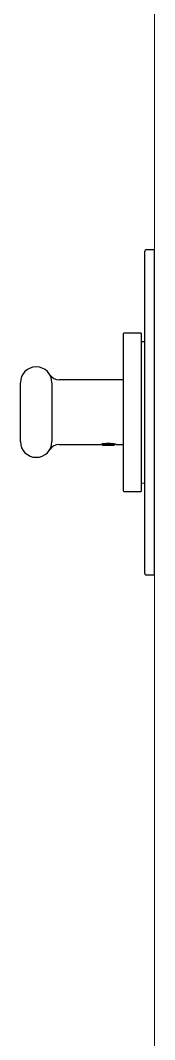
# Model space of a CAD drawing. Header units: metres. Extents: x -22 to 564, y 0 to 143.
# Drawn here: x 210.1966 to 210.2341, y 39.2867 to 39.5716 of the extents above; entities that cross this region are included whole.
import ezdxf

# ---------------------------------------------------------------- set-up
doc = ezdxf.new("R2010")
doc.units = ezdxf.units.M
doc.layers.add('XREF 2N NEURO-ONCOLOGIA$0$Mobiliario Fijo', color=40, linetype='Continuous')
doc.layers.add('XREF 2N NEURO-ONCOLOGIA$0$MUROS DE TABLAROCA', color=150, linetype='Continuous', lineweight=13)

# ---------------------------------------------------------------- blocks, each defined once
blk = doc.blocks.new('XREF 2N NEURO-ONCOLOGIA$0$MONOMANDO EBANO')
at = {"linetype": 'Continuous'}
for p, q in [((0.0455, 0), (-0.0455, 0)), ((-0.0455, 0), (-0.0455, -0.00225)), ((0.0455, 0), (0.0455, -0.00225)), ((0.04499, -0.00275), (-0.045, -0.00275)), ((0.02509, -0.00275), (0.02509, -0.00279)), ((-0.02212, -0.00377), (0.02212, -0.00377)), ((-0.02212, -0.00377), (-0.02212, -0.00857)), ((-0.01972, -0.00295), (-0.01974, -0.00377)), ((0.01973, -0.00377), (0.01972, -0.00295)), ((0.02212, -0.00857), (0.02212, -0.00377)), ((-0.02187, -0.00882), (0.02187, -0.00882)), ((-0.0091, -0.00882), (-0.0091, -0.02667)), ((0.00905, -0.01133), (0.00887, -0.01103)), ((0.00909, -0.01133), (0.00888, -0.01097)), ((0.00894, -0.01074), (0.00894, -0.00882)), ((0.00909, -0.01133), (0.00905, -0.01133)), ((0.00909, -0.01133), (0.00909, -0.01165)), ((0.00911, -0.01136), (0.00909, -0.01133)), ((0.00911, -0.01447), (0.00911, -0.01136)), ((0.00894, -0.01477), (0.00911, -0.01447)), ((0.00894, -0.02667), (0.00894, -0.01506)), ((-0.0083, -0.02872), (0.00813, -0.02872)), ((0.00813, -0.03756), (-0.0083, -0.03756))]:
    blk.add_line(p, q, dxfattribs=at)
for centre, radius, start, end in [((-0.045, -0.00225), 0.000506, 180, 270), ((-0.01952, -0.00296), 0.000202, 90, 179), ((0.01952, -0.00296), 0.000202, 1, 90), ((0.04499, -0.00225), 0.000506, 270, 0), ((-0.02187, -0.00857), 0.000253, 180, 270), ((0.0177, -0.01292), 0.00903, 166.0644, 193.9356), ((0.02187, -0.00857), 0.000253, 270, 0), ((-0.01224, -0.02669), 0.00313, 303.9261, 0.3751), ((0.01207, -0.02669), 0.00313, 179.6159, 236.0814), ((-0.0083, -0.03314), 0.00442, 90, 270), ((0.00813, -0.03314), 0.00442, 270, 90)]:
    blk.add_arc(centre, radius, start, end, dxfattribs=at)
for points, weights, knots in [([(0.00875, -0.01406), (0.00875, -0.01405), (0.00875, -0.01404), (0.0088, -0.01358), (0.00885, -0.01292), (0.0089, -0.01226), (0.00895, -0.01179), (0.009, -0.01133), (0.00905, -0.01133)], [0.997562164475, 0.998760912391, 1, 0.923879532511, 1, 0.923879532511, 1, 0.923879532511, 1], [0.97848707, 0.97848707, 0.97848707, 0.97860317, 0.97860317, 0.98573544, 0.98573544, 0.99286772, 0.99286772, 1, 1, 1]), ([(0.00877, -0.01451), (0.00877, -0.01451), (0.00877, -0.01451), (0.00882, -0.01451), (0.00887, -0.01404), (0.00892, -0.01358), (0.00897, -0.01292), (0.00902, -0.01226), (0.00907, -0.01179), (0.00908, -0.01172), (0.00909, -0.01165)], [0.999914767837, 0.999957360033, 1, 0.923879532511, 1, 0.923879532511, 1, 0.923879532511, 1, 0.986683756023, 0.978026504812], [0.97741914, 0.97741914, 0.97741914, 0.97742313, 0.97742313, 0.9845341, 0.9845341, 0.99164506, 0.99164506, 0.99875603, 0.99875603, 1, 1, 1])]:
    blk.add_rational_spline(points, weights, degree=2, knots=knots, dxfattribs=at)
blk.add_open_spline([(0.00909, -0.01165), (0.00906, -0.01197), (0.00904, -0.01258), (0.009, -0.0138), (0.00897, -0.0144), (0.00894, -0.01472), (0.00894, -0.01476), (0.00893, -0.01477)], degree=3, knots=[0, 0, 0, 0, 0.25, 0.25, 0.5, 0.5, 0.5759886, 0.5759886, 0.5759886, 0.5759886], dxfattribs=at)
blk = doc.blocks.new('XREF 2N NEURO-ONCOLOGIA')
at = {"layer": 'XREF 2N NEURO-ONCOLOGIA$0$MUROS DE TABLAROCA'}
blk.add_line((5.55074, 36.80712, 0), (6.45138, 36.80712, 0), dxfattribs=at)
at = {"layer": 'XREF 2N NEURO-ONCOLOGIA$0$Mobiliario Fijo', "rotation": 180}
blk.add_blockref('XREF 2N NEURO-ONCOLOGIA$0$MONOMANDO EBANO', (6.0109, 36.80712, 0), dxfattribs=at)

msp = doc.modelspace()

# ---------------------------------------------------------------- block references
at = {"rotation": 90}
msp.add_blockref('XREF 2N NEURO-ONCOLOGIA', (247.04125, 33.45112), dxfattribs=at)

doc.saveas('drawing.dxf')
